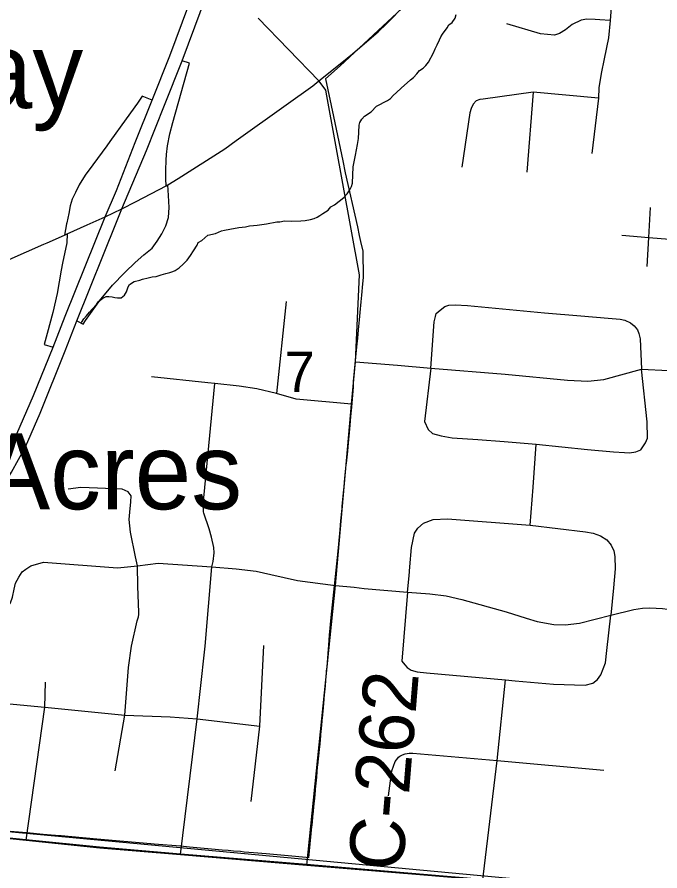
# Model space of a CAD drawing. Extents: x 0 to 34, y 0 to 22.
# Drawn here: x 6.99 to 7.658, y 14.97 to 15.858 of the extents above; entities that cross this region are included whole.
import ezdxf

# ---------------------------------------------------------------- set-up
doc = ezdxf.new("R2010")
doc.units = 0
for name, color, linetype in [('GM_X_City_Street', 7, 'Continuous'), ('GM_X_County_Road', 7, 'Continuous'), ('GM_X_County_Road_Text', 7, 'Continuous'), ('GM_X_Interchange_Ramps', 7, 'Continuous'), ('GM_X_Interstate_Route', 7, 'Continuous'), ('GM_X_Minor_River', 7, 'Continuous'), ('GM_X_Rail_Line', 7, 'Continuous'), ('GM_X_Section', 7, 'Continuous'), ('GM_X_Section_Text', 7, 'Continuous'), ('GM_X_State_Route', 7, 'Continuous'), ('GM_X_Township_Road', 7, 'Continuous'), ('GM_X_Unincorporated', 7, 'Continuous'), ('GM_X_Unincorporated_Text', 7, 'Continuous'), ('GM_X_US_Route', 7, 'Continuous')]:
    doc.layers.add(name, color=color, linetype=linetype)

msp = doc.modelspace()

# ---------------------------------------------------------------- linework, layer by layer
at = {"layer": 'GM_X_City_Street'}
msp.add_line((7.52624, 15.77988), (7.51953, 15.69664), dxfattribs=at)
for points in [[(7.60958, 15.90051), (7.60598, 15.85447), (7.60454, 15.83618), (7.60002, 15.81461), (7.59662, 15.79929), (7.59447, 15.7844), (7.59385, 15.77371), (7.58707, 15.71596)], [(7.60598, 15.85447), (7.5955, 15.85509), (7.59036, 15.8555), (7.58193, 15.85571), (7.57597, 15.85468), (7.56652, 15.85016), (7.55953, 15.84461), (7.55357, 15.8407), (7.54823, 15.83906), (7.53385, 15.84029), (7.4987, 15.85098)], [(7.59385, 15.77371), (7.52624, 15.77988), (7.47413, 15.77267), (7.47056, 15.77234), (7.46683, 15.77083), (7.46368, 15.76744), (7.46146, 15.763), (7.46011, 15.75821), (7.45183, 15.70179)], [(7.64466, 15.59872), (7.64634, 15.62886), (7.64807, 15.65991)], [(7.61828, 15.63115), (7.64634, 15.62886), (7.72861, 15.62215)], [(7.41956, 15.4928), (7.42309, 15.54097), (7.42392, 15.54402), (7.42443, 15.54673), (7.4254, 15.54985), (7.42926, 15.55339), (7.43411, 15.557), (7.43847, 15.55856), (7.44504, 15.55873), (7.45778, 15.55799), (7.53777, 15.55043), (7.57574, 15.54747), (7.60402, 15.545), (7.6166, 15.54393), (7.62137, 15.54295), (7.62728, 15.54023), (7.63123, 15.53695), (7.63444, 15.53267), (7.63592, 15.52889), (7.63723, 15.52338), (7.63855, 15.49182)], [(7.34147, 15.49954), (7.38487, 15.49593), (7.41956, 15.4928), (7.49699, 15.48672), (7.56177, 15.48047), (7.58281, 15.47949), (7.59942, 15.48129), (7.63855, 15.49182), (7.66661, 15.49067), (7.67096, 15.49109), (7.67992, 15.49119), (7.69358, 15.49019), (7.71617, 15.48719)], [(7.41956, 15.4928), (7.41315, 15.43756), (7.41693, 15.42934), (7.42137, 15.42507), (7.43057, 15.4226), (7.44192, 15.42047), (7.46839, 15.41882), (7.49584, 15.41668), (7.52922, 15.41389), (7.58265, 15.4083), (7.60961, 15.40616), (7.62112, 15.40518), (7.62638, 15.40501), (7.63279, 15.40616), (7.63805, 15.40813), (7.64295, 15.41545), (7.64496, 15.42014), (7.64463, 15.43723), (7.63855, 15.49182)], [(7.52281, 15.32971), (7.52593, 15.36917), (7.52922, 15.41389)], [(7.39539, 15.26017), (7.39704, 15.2771), (7.39786, 15.28664), (7.39942, 15.30654), (7.40263, 15.32149), (7.40625, 15.32672), (7.412, 15.33169), (7.42219, 15.3358), (7.43699, 15.33645), (7.52281, 15.32971), (7.58051, 15.32297), (7.58857, 15.32133), (7.59597, 15.31853), (7.60271, 15.31459), (7.60715, 15.309), (7.60978, 15.30308), (7.61093, 15.29716), (7.61126, 15.2845), (7.60945, 15.26461), (7.60682, 15.23633)], [(7.32042, 15.26691), (7.33982, 15.26527), (7.35051, 15.26412), (7.39539, 15.26017), (7.41857, 15.25836), (7.43551, 15.25639), (7.45178, 15.25244), (7.49798, 15.23978), (7.5187, 15.23321), (7.5302, 15.22976), (7.54763, 15.22647), (7.5593, 15.22614), (7.57426, 15.22795), (7.59038, 15.23206), (7.60682, 15.23633), (7.63065, 15.24209), (7.6397, 15.2434), (7.64726, 15.24389), (7.66058, 15.24307), (7.67603, 15.2411), (7.6997, 15.23896)], [(7.39539, 15.26017), (7.38947, 15.18833), (7.3926, 15.18471), (7.39521, 15.1818), (7.39923, 15.17894), (7.40542, 15.17748), (7.41512, 15.17632), (7.49732, 15.16893), (7.50735, 15.1681), (7.54714, 15.16449), (7.58002, 15.1635), (7.58807, 15.16547), (7.59284, 15.16942), (7.59649, 15.17426), (7.60123, 15.18685), (7.60254, 15.19951), (7.60682, 15.23633)], [(7.44926, 14.73241), (7.45774, 14.81117), (7.47388, 14.96108), (7.47458, 14.96696), (7.48866, 15.08502), (7.49732, 15.16893)], [(7.37575, 15.04854), (7.37926, 15.07433), (7.38248, 15.08417), (7.38526, 15.08775), (7.38601, 15.0885), (7.38752, 15.08978), (7.39023, 15.09111), (7.39289, 15.09197), (7.39706, 15.09273), (7.40088, 15.09297), (7.48866, 15.08502), (7.59968, 15.07497)]]:
    msp.add_lwpolyline(points, dxfattribs=at)
at = {"layer": 'GM_X_County_Road'}
for points in [[(7.29076, 14.97647), (7.32042, 15.26691), (7.33736, 15.45548), (7.34147, 15.49954), (7.34548, 15.58987), (7.31161, 15.77599), (7.31037, 15.78196), (7.30791, 15.78561), (7.30342, 15.79143)], [(6.77565, 15.02521), (6.78521, 15.02423), (6.99884, 15.00237)], [(6.99884, 15.00237), (7.07543, 14.99453), (7.1596, 14.98747), (7.29076, 14.97647)], [(7.29076, 14.97647), (7.41235, 14.96627), (7.47388, 14.96108), (7.53587, 14.95494), (7.59817, 14.94878), (7.66764, 14.94191)]]:
    msp.add_lwpolyline(points, dxfattribs=at)
at = {"layer": 'GM_X_Interchange_Ramps'}
msp.add_line((7.10307, 15.75214), (7.08602, 15.72869), dxfattribs=at)
for points in [[(7.14443, 15.6826), (7.14416, 15.68958), (7.14416, 15.69), (7.14408, 15.69878), (7.14457, 15.70922), (7.14482, 15.71498), (7.14589, 15.72418), (7.14844, 15.73659), (7.15155, 15.74844), (7.16874, 15.80984), (7.16116, 15.81231)], [(7.13006, 15.77144), (7.1195, 15.77574), (7.11487, 15.76838), (7.10307, 15.75214)], [(7.08602, 15.72869), (7.08274, 15.72418), (7.06825, 15.70415), (7.06039, 15.69367), (7.05402, 15.6836), (7.05013, 15.67565), (7.04676, 15.66866), (7.04485, 15.66166), (7.04322, 15.65382), (7.04127, 15.64415), (7.041, 15.64282), (7.0388, 15.63118)], [(7.10134, 15.59205), (7.10209, 15.59281), (7.11224, 15.60279), (7.12148, 15.6106), (7.13004, 15.61772), (7.13525, 15.62486), (7.13993, 15.6327), (7.14411, 15.64078), (7.14691, 15.64965), (7.14779, 15.65979), (7.14695, 15.67255), (7.14617, 15.68352)], [(7.04176, 15.63266), (7.04135, 15.62339), (7.0367, 15.60214), (7.03522, 15.59469), (7.03112, 15.5705), (7.02669, 15.55087), (7.02096, 15.52897), (7.01771, 15.51763), (7.02693, 15.51492)], [(7.07518, 15.56283), (7.08873, 15.57915), (7.10134, 15.59205)], [(7.05161, 15.54205), (7.05819, 15.53868), (7.06057, 15.54243), (7.07447, 15.56197), (7.07518, 15.56283)]]:
    msp.add_lwpolyline(points, dxfattribs=at)
at = {"layer": 'GM_X_Interstate_Route'}
for points in [[(6.98934, 15.42472), (7.00656, 15.46464), (7.02693, 15.51492), (7.03958, 15.54708), (7.08127, 15.65035), (7.09308, 15.6775), (7.11216, 15.7275), (7.13006, 15.77144), (7.14843, 15.8175), (7.18029, 15.90348)], [(7.09294, 15.64469), (7.09857, 15.65869), (7.12394, 15.71931), (7.1428, 15.76625), (7.16116, 15.81231), (7.19303, 15.89829)], [(6.60914, 15.16247), (6.69844, 15.19271), (6.71755, 15.19926), (6.77191, 15.21749), (6.79823, 15.22714), (6.81841, 15.23569), (6.83684, 15.24469), (6.86162, 15.25916), (6.88399, 15.2743), (6.90285, 15.28899), (6.92325, 15.30763), (6.94277, 15.32803), (6.95549, 15.3436), (6.97128, 15.36444), (6.98379, 15.38484), (6.99848, 15.41116), (7.01361, 15.44603), (7.03971, 15.51095), (7.05161, 15.54205), (7.09294, 15.64469)]]:
    msp.add_lwpolyline(points, dxfattribs=at)
at = {"layer": 'GM_X_Minor_River'}
for points in [[(7.22701, 15.63979), (7.23125, 15.64076), (7.23548, 15.64135), (7.23931, 15.64158), (7.24393, 15.64216), (7.24894, 15.6431), (7.25972, 15.64495), (7.26279, 15.64521), (7.26742, 15.64617), (7.27467, 15.64588), (7.28462, 15.64624), (7.28922, 15.64644), (7.29461, 15.64737), (7.29847, 15.64835), (7.30159, 15.64975), (7.30434, 15.65154), (7.30749, 15.6537), (7.31299, 15.65728), (7.3158, 15.66059), (7.31971, 15.66272), (7.3292, 15.67033), (7.33279, 15.67399), (7.33565, 15.67844), (7.33732, 15.68179), (7.33822, 15.68518), (7.33893, 15.70227), (7.33991, 15.70755), (7.34134, 15.71434), (7.34234, 15.72), (7.34332, 15.72529), (7.34435, 15.73171), (7.345, 15.73815), (7.3453, 15.74537), (7.3458, 15.74839), (7.34785, 15.75173), (7.35067, 15.75504), (7.35772, 15.75932), (7.36332, 15.76519), (7.37465, 15.7712), (7.3778, 15.77336), (7.3806, 15.77629), (7.38417, 15.77957), (7.38894, 15.78394), (7.39848, 15.79269), (7.40164, 15.79523), (7.40524, 15.79888), (7.40805, 15.8022), (7.41159, 15.80472), (7.41439, 15.80765), (7.4172, 15.81096), (7.42257, 15.82063), (7.42427, 15.82475), (7.42635, 15.82885), (7.42886, 15.83408), (7.43015, 15.83745), (7.43178, 15.84004), (7.43665, 15.8467), (7.4383, 15.84967), (7.44185, 15.85219), (7.44509, 15.85663), (7.44601, 15.8604)], [(7.05655, 15.54038), (7.0566, 15.54048), (7.05905, 15.54418), (7.06186, 15.54749), (7.06469, 15.55118), (7.06749, 15.55412), (7.07229, 15.55925), (7.07432, 15.56221), (7.07867, 15.56584), (7.08219, 15.5676), (7.08486, 15.56749), (7.08828, 15.56698), (7.09132, 15.56648), (7.09397, 15.56599), (7.09781, 15.56622), (7.10135, 15.56874), (7.10342, 15.57246), (7.10515, 15.57733), (7.1064, 15.57995), (7.11112, 15.58318), (7.11729, 15.58445), (7.12001, 15.58549), (7.1258, 15.58678), (7.13005, 15.58775), (7.13427, 15.58834), (7.13932, 15.59004), (7.14434, 15.59136), (7.1482, 15.59235), (7.15131, 15.59337), (7.15402, 15.5944), (7.15797, 15.59729), (7.16232, 15.60092), (7.16633, 15.60532), (7.16996, 15.61012), (7.17284, 15.61495), (7.17691, 15.62087), (7.17778, 15.6235), (7.18169, 15.62562), (7.18487, 15.62854), (7.18803, 15.63108), (7.19576, 15.63305), (7.20199, 15.63584), (7.20508, 15.63648), (7.21085, 15.63739), (7.22011, 15.63931), (7.22701, 15.63979)]]:
    msp.add_lwpolyline(points, dxfattribs=at)
at = {"layer": 'GM_X_Rail_Line'}
msp.add_lwpolyline([(7.39453, 15.87114), (7.32546, 15.8072), (7.31007, 15.79351), (7.31836, 15.75447), (7.32814, 15.70838), (7.33074, 15.69613), (7.34335, 15.63979), (7.34517, 15.6307), (7.34653, 15.62456), (7.34905, 15.61461), (7.34936, 15.58729), (7.34874, 15.58076), (7.34761, 15.56879), (7.34695, 15.56191), (7.3459, 15.55088), (7.34516, 15.54305), (7.3442, 15.53297), (7.34337, 15.5242), (7.3425, 15.51505), (7.3408, 15.49714), (7.3391, 15.47922), (7.33907, 15.4732), (7.33718, 15.45249), (7.3363, 15.44282), (7.33547, 15.43363), (7.33342, 15.41115), (7.33292, 15.40664), (7.33155, 15.39422), (7.33139, 15.39251), (7.33006, 15.37858), (7.3292, 15.36952), (7.32862, 15.36334), (7.32728, 15.34926), (7.32709, 15.34727), (7.32586, 15.33431), (7.32498, 15.32502), (7.32287, 15.30278), (7.31562, 15.23392), (7.31559, 15.23366), (7.3141, 15.21531), (7.31326, 15.20502), (7.31258, 15.19674), (7.31212, 15.19105), (7.31182, 15.18739), (7.31143, 15.18255), (7.31103, 15.1781), (7.31092, 15.17685), (7.31087, 15.17625), (7.3102, 15.16864), (7.30967, 15.16261), (7.3094, 15.1596), (7.30854, 15.14989), (7.30843, 15.14855), (7.3077, 15.1403), (7.30673, 15.12931), (7.30652, 15.12694), (7.30644, 15.12598), (7.30607, 15.1218), (7.30542, 15.11527), (7.30509, 15.11205), (7.30496, 15.11068), (7.30414, 15.10253), (7.30355, 15.09658), (7.30322, 15.0933), (7.30228, 15.08387), (7.30215, 15.08256), (7.302, 15.08106), (7.30135, 15.07451), (7.30124, 15.07345), (7.30072, 15.06802), (7.30042, 15.06492), (7.29951, 15.05556), (7.29938, 15.05412), (7.2986, 15.04608), (7.29802, 15.04011), (7.29769, 15.03663), (7.29694, 15.02893), (7.29676, 15.02713), (7.29664, 15.02588), (7.29582, 15.01778), (7.2957, 15.01652), (7.29245, 14.98416), (7.29005, 14.98438), (7.27131, 14.98604), (7.25239, 14.98773), (7.25229, 14.98774), (7.24856, 14.98807), (7.23523, 14.98925), (7.22566, 14.99007), (7.22192, 14.99044), (7.21447, 14.99106), (7.20914, 14.99156), (7.20276, 14.99216), (7.19166, 14.99311), (7.18024, 14.99416), (7.16893, 14.99516), (7.15955, 14.99599), (7.13191, 14.99838), (7.12869, 14.99866), (7.07264, 15.00352), (7.0353, 15.00683), (7.03357, 15.00698), (7.01675, 15.0084), (6.99959, 15.0099), (6.98254, 15.01142)], dxfattribs=at)
at = {"layer": 'GM_X_Section'}
msp.add_lwpolyline([(6.80105, 16.04258), (7.75594, 15.88125), (7.66897, 14.94711), (6.69724, 15.0373)], close=True, dxfattribs=at)
at = {"layer": 'GM_X_State_Route'}
for p, q in [((7.30342, 15.79143), (7.32709, 15.81067)), ((7.21747, 15.72944), (7.26924, 15.76665)), ((7.14443, 15.6826), (7.14617, 15.68352)), ((7.04176, 15.63266), (7.06255, 15.64197)), ((7.02083, 15.62329), (7.0388, 15.63118)), ((7.0388, 15.63118), (7.04176, 15.63266))]:
    msp.add_line(p, q, dxfattribs=at)
for points in [[(6.78497, 15.02476), (6.9986, 15.00289), (7.07519, 14.99506), (7.15937, 14.988), (7.29053, 14.977), (7.41212, 14.9668), (7.47365, 14.96161), (7.53564, 14.95547), (7.59794, 14.94931), (7.6674, 14.94243), (7.95944, 14.91075), (7.97618, 14.90924), (8.0367, 14.90379), (8.1044, 14.89769), (8.65339, 14.84039), (8.68037, 15.13009), (8.70248, 15.31388), (8.70538, 15.34301), (8.74551, 15.72948), (8.75877, 15.83546), (8.8977, 17.10088)], [(7.37379, 15.85119), (7.3813, 15.85836), (7.40448, 15.88401), (7.44435, 15.92534)], [(7.35067, 15.83044), (7.36477, 15.84258), (7.37379, 15.85119)], [(7.32709, 15.81067), (7.33814, 15.81964), (7.35067, 15.83044)], [(7.26924, 15.76665), (7.29685, 15.78649), (7.30342, 15.79143)], [(7.14617, 15.68352), (7.15712, 15.68997), (7.20539, 15.72076), (7.21747, 15.72944)], [(7.06255, 15.64197), (7.08127, 15.65035), (7.09857, 15.65869), (7.11353, 15.66609), (7.14443, 15.6826)], [(6.74685, 15.50246), (7.01723, 15.62171), (7.02083, 15.62329)], [(2.50562, 14.1), (8.9, 14.1), (8.9, 14.81766), (8.65339, 14.84039), (8.1044, 14.89769), (8.0367, 14.90379), (7.97618, 14.90924), (7.95944, 14.91075), (7.6674, 14.94243), (7.59794, 14.94931), (7.53564, 14.95547), (7.47365, 14.96161), (7.41212, 14.9668), (7.29053, 14.977), (7.15937, 14.988), (7.07519, 14.99506), (6.9986, 15.00289), (6.78497, 15.02476)]]:
    msp.add_lwpolyline(points, dxfattribs=at)
at = {"layer": 'GM_X_Township_Road'}
for p, q in [((7.30342, 15.79143), (7.24024, 15.85688)), ((7.26914, 15.56234), (7.25925, 15.46669)), ((7.18796, 15.47784), (7.12921, 15.48407))]:
    msp.add_line(p, q, dxfattribs=at)
for points in [[(7.18432, 15.19789), (7.18496, 15.20385), (7.19212, 15.28643), (7.19338, 15.29204), (7.19434, 15.3011), (7.19394, 15.30652), (7.19152, 15.31741), (7.1892, 15.32582), (7.1838, 15.34225), (7.18349, 15.34373), (7.18335, 15.34577), (7.18334, 15.34975), (7.18371, 15.35822), (7.1953, 15.47706)], [(7.33736, 15.45548), (7.27985, 15.46081), (7.25925, 15.46669), (7.23887, 15.47152), (7.22041, 15.47411), (7.1953, 15.47706), (7.18796, 15.47784)], [(7.09166, 15.07443), (7.10171, 15.13241), (7.1054, 15.18189), (7.10835, 15.20385), (7.11457, 15.23022), (7.11592, 15.23442), (7.1163, 15.23683), (7.11625, 15.23893), (7.11518, 15.26624), (7.11463, 15.28766), (7.11279, 15.2967), (7.10762, 15.32255), (7.10614, 15.33566), (7.10693, 15.34331), (7.10785, 15.35412), (7.10799, 15.36021), (7.10503, 15.36445), (7.09894, 15.36722), (7.05574, 15.36907), (7.04264, 15.36704)], [(6.93446, 15.24262), (6.94573, 15.24274), (6.9664, 15.24059), (6.97434, 15.24151), (6.97969, 15.24409), (6.98283, 15.2489), (6.98486, 15.25499), (6.98652, 15.26329), (6.988, 15.26957), (6.99132, 15.27566), (6.99501, 15.2812), (6.99852, 15.28397), (7.00387, 15.28766), (7.01703, 15.29117), (7.09396, 15.28544), (7.11463, 15.28766), (7.13623, 15.29025), (7.19212, 15.28643), (7.21727, 15.28434), (7.23822, 15.28187), (7.25351, 15.27842), (7.26716, 15.2753), (7.28097, 15.27217), (7.32042, 15.26691)], [(7.23276, 15.04267), (7.24201, 15.12097), (7.24591, 15.20471)], [(7.1596, 14.98747), (7.17684, 15.12835), (7.18432, 15.19789)], [(6.99884, 15.00237), (7.01827, 15.14054), (7.01901, 15.16675)], [(6.78521, 15.02423), (6.79306, 15.06965), (6.7899, 15.08614), (6.77602, 15.11491), (6.7753, 15.1178), (6.77501, 15.12176), (6.77705, 15.14869), (6.78125, 15.1601), (6.78678, 15.16084), (6.85177, 15.15567), (6.9194, 15.15012), (7.01827, 15.14054), (7.10171, 15.13241), (7.14859, 15.13057), (7.15801, 15.12983)], [(7.15801, 15.12983), (7.17684, 15.12835), (7.24201, 15.12097)]]:
    msp.add_lwpolyline(points, dxfattribs=at)
at = {"layer": 'GM_X_Unincorporated'}
msp.add_lwpolyline([(6.59814, 14.1), (7.5806, 14.1), (7.66897, 14.94711), (6.69724, 15.0373)], close=True, dxfattribs=at)
at = {"layer": 'GM_X_US_Route'}
for p, q in [((7.30342, 15.79143), (7.32709, 15.81067)), ((7.21747, 15.72944), (7.26924, 15.76665)), ((7.14443, 15.6826), (7.14617, 15.68352)), ((7.04176, 15.63266), (7.06255, 15.64197)), ((7.02083, 15.62329), (7.0388, 15.63118)), ((7.0388, 15.63118), (7.04176, 15.63266))]:
    msp.add_line(p, q, dxfattribs=at)
for points in [[(7.37379, 15.85119), (7.3813, 15.85836), (7.40448, 15.88401), (7.44435, 15.92534)], [(7.35067, 15.83044), (7.36477, 15.84258), (7.37379, 15.85119)], [(7.32709, 15.81067), (7.33814, 15.81964), (7.35067, 15.83044)], [(7.26924, 15.76665), (7.29685, 15.78649), (7.30342, 15.79143)], [(7.14617, 15.68352), (7.15712, 15.68997), (7.20539, 15.72076), (7.21747, 15.72944)], [(7.06255, 15.64197), (7.08127, 15.65035), (7.09857, 15.65869), (7.11353, 15.66609), (7.14443, 15.6826)], [(6.74685, 15.50246), (7.01723, 15.62171), (7.02083, 15.62329)]]:
    msp.add_lwpolyline(points, dxfattribs=at)

# ---------------------------------------------------------------- texts
at = {"layer": 'GM_X_County_Road_Text'}
msp.add_text('C-262', height=0.056818, rotation=85.30496, dxfattribs=at).set_placement((7.39031, 14.96912))
at = {"layer": 'GM_X_Section_Text'}
msp.add_text('7', height=0.04186, rotation=0.00001, dxfattribs=at).set_placement((7.26776, 15.4682))
at = {"layer": 'GM_X_Unincorporated_Text'}
for s, height, p in [('Holiday', 0.078977, (6.7061, 15.76299)), ('Harewood Acres', 0.0789773, (6.44276, 15.34632))]:
    msp.add_text(s, height=height, rotation=0.00001, dxfattribs=at).set_placement(p)

doc.saveas('drawing.dxf')
